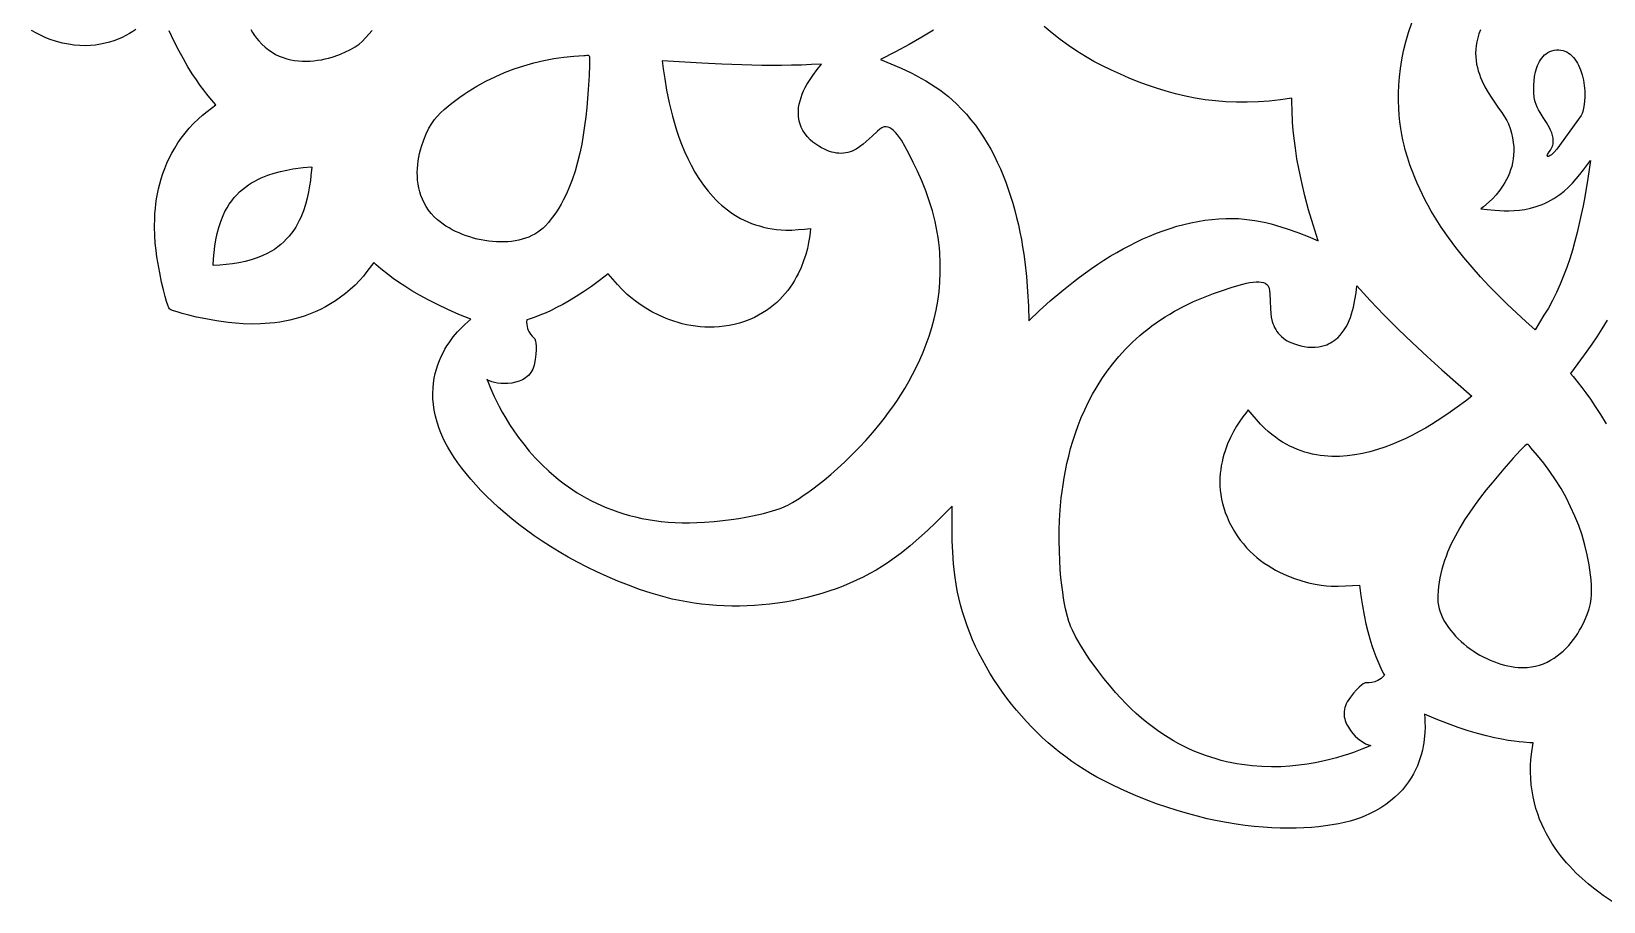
# Model space of a CAD drawing. Extents: x -125 to 125, y -125 to 125.
# Drawn here: x -96.7 to -2.5, y -123.9 to -71.8 of the extents above; entities that cross this region are included whole.
import ezdxf

# ---------------------------------------------------------------- set-up
doc = ezdxf.new("R2010")
doc.units = 0
doc.header["$MEASUREMENT"] = 0
doc.layers.add('LAYER_1', color=18, linetype='CONTINUOUS')
doc.layers.add('LAYER_2', color=150, linetype='CONTINUOUS')

msp = doc.modelspace()

# ---------------------------------------------------------------- linework, layer by layer
at = {"layer": 'LAYER_1'}
for points in [[(-42.606, -71.68), (-43.301, -72.108), (-44.061, -72.548), (-44.886, -72.996), (-45.778, -73.45), (-45.164, -73.699), (-44.553, -73.965), (-43.95, -74.252), (-43.653, -74.404), (-43.36, -74.563), (-43.071, -74.728), (-42.787, -74.901), (-42.508, -75.081), (-42.236, -75.269), (-41.971, -75.466), (-41.713, -75.672), (-41.463, -75.887), (-41.222, -76.111), (-40.922, -76.414), (-40.635, -76.728), (-40.361, -77.053), (-40.1, -77.388), (-39.851, -77.734), (-39.614, -78.089), (-39.389, -78.453), (-39.175, -78.825), (-38.973, -79.205), (-38.782, -79.593), (-38.602, -79.989), (-38.432, -80.39), (-38.273, -80.798), (-38.124, -81.212), (-37.984, -81.631), (-37.855, -82.055), (-37.735, -82.483), (-37.624, -82.914), (-37.522, -83.349), (-37.428, -83.787), (-37.343, -84.228), (-37.266, -84.67), (-37.198, -85.113), (-37.137, -85.558), (-37.037, -86.449), (-36.965, -87.337), (-36.919, -88.22), (-36.897, -89.094), (-36.263, -88.491), (-35.606, -87.898), (-34.926, -87.32), (-34.226, -86.76), (-33.868, -86.489), (-33.505, -86.224), (-33.138, -85.965), (-32.767, -85.714), (-32.391, -85.47), (-32.011, -85.234), (-31.627, -85.007), (-31.24, -84.789), (-30.848, -84.581), (-30.454, -84.384), (-30.056, -84.196), (-29.655, -84.02), (-29.251, -83.856), (-28.844, -83.704), (-28.434, -83.565), (-28.022, -83.439), (-27.608, -83.327), (-27.191, -83.228), (-26.773, -83.145), (-26.352, -83.077), (-25.93, -83.025), (-25.507, -82.988), (-25.082, -82.969), (-24.656, -82.967), (-24.326, -82.979), (-23.998, -83.004), (-23.67, -83.041), (-23.343, -83.089), (-23.018, -83.148), (-22.693, -83.218), (-22.371, -83.296), (-22.049, -83.383), (-21.412, -83.581), (-20.783, -83.805), (-20.163, -84.048), (-19.553, -84.307), (-19.862, -83.355), (-20.129, -82.455), (-20.355, -81.607), (-20.544, -80.812), (-20.7, -80.072), (-20.825, -79.387), (-20.923, -78.758), (-20.997, -78.185), (-21.05, -77.671), (-21.087, -77.214), (-21.12, -76.481), (-21.124, -75.993), (-21.124, -75.756), (-21.811, -75.862), (-22.487, -75.94), (-23.152, -75.989), (-23.806, -76.011), (-24.45, -76.008), (-25.083, -75.98), (-25.706, -75.928), (-26.319, -75.853), (-26.922, -75.756), (-27.514, -75.639), (-28.098, -75.501), (-28.671, -75.346), (-29.236, -75.172), (-29.791, -74.982), (-30.337, -74.776), (-30.874, -74.555), (-31.411, -74.332), (-31.943, -74.092), (-32.47, -73.835), (-32.992, -73.559), (-33.508, -73.264), (-34.018, -72.949), (-34.521, -72.614), (-35.015, -72.256), (-35.502, -71.876), (-35.979, -71.472)], [(-9.825, -71.666), (-9.92, -71.908), (-9.995, -72.147), (-10.052, -72.383), (-10.091, -72.615), (-10.114, -72.843), (-10.121, -73.067), (-10.113, -73.288), (-10.092, -73.504), (-10.059, -73.716), (-10.014, -73.924), (-9.958, -74.128), (-9.893, -74.328), (-9.82, -74.523), (-9.739, -74.714), (-9.559, -75.082), (-9.361, -75.431), (-9.153, -75.76), (-8.741, -76.359), (-8.552, -76.626), (-8.386, -76.871), (-8.251, -77.094), (-8.155, -77.293), (-8.049, -77.585), (-7.966, -77.869), (-7.904, -78.145), (-7.862, -78.412), (-7.838, -78.672), (-7.832, -78.924), (-7.842, -79.167), (-7.867, -79.402), (-7.906, -79.628), (-7.958, -79.847), (-8.021, -80.056), (-8.094, -80.258), (-8.176, -80.45), (-8.266, -80.634), (-8.362, -80.809), (-8.463, -80.976), (-8.677, -81.282), (-8.897, -81.552), (-9.114, -81.786), (-9.318, -81.982), (-9.646, -82.262), (-9.805, -82.387), (-9.427, -82.427), (-8.96, -82.476), (-8.698, -82.497), (-8.419, -82.51), (-8.125, -82.512), (-7.817, -82.501), (-7.497, -82.473), (-7.168, -82.426), (-6.83, -82.354), (-6.486, -82.257), (-6.137, -82.13), (-5.962, -82.054), (-5.786, -81.969), (-5.609, -81.876), (-5.433, -81.773), (-5.256, -81.661), (-5.08, -81.538), (-4.811, -81.326), (-4.558, -81.096), (-4.317, -80.851), (-4.088, -80.595), (-3.867, -80.329), (-3.654, -80.057), (-3.239, -79.506), (-3.403, -80.584), (-3.584, -81.663), (-3.685, -82.202), (-3.792, -82.74), (-3.909, -83.275), (-4.035, -83.808), (-4.172, -84.337), (-4.321, -84.862), (-4.482, -85.383), (-4.658, -85.897), (-4.848, -86.406), (-5.054, -86.908), (-5.277, -87.402), (-5.518, -87.888), (-5.763, -88.333), (-6.023, -88.769), (-6.554, -89.636), (-7.114, -89.134), (-7.672, -88.622), (-8.224, -88.099), (-8.769, -87.565), (-9.304, -87.02), (-9.827, -86.462), (-10.336, -85.893), (-10.828, -85.311), (-11.301, -84.716), (-11.754, -84.108), (-12.183, -83.486), (-12.388, -83.17), (-12.586, -82.85), (-12.778, -82.527), (-12.962, -82.2), (-13.138, -81.87), (-13.307, -81.536), (-13.468, -81.198), (-13.621, -80.856), (-13.764, -80.511), (-13.899, -80.161), (-13.956, -80.018), (-14.057, -79.749), (-14.188, -79.362), (-14.333, -78.865), (-14.405, -78.577), (-14.476, -78.265), (-14.542, -77.929), (-14.602, -77.57), (-14.654, -77.189), (-14.696, -76.787), (-14.726, -76.365), (-14.742, -75.924), (-14.742, -75.464), (-14.725, -74.988), (-14.687, -74.495), (-14.628, -73.987), (-14.546, -73.465), (-14.438, -72.929), (-14.303, -72.38), (-14.138, -71.82), (-13.942, -71.25)], [(-83.525, -71.648), (-83.412, -71.832), (-83.293, -72.008), (-83.169, -72.176), (-83.039, -72.333), (-82.851, -72.534), (-82.655, -72.715), (-82.452, -72.875), (-82.243, -73.016), (-82.028, -73.138), (-81.809, -73.243), (-81.585, -73.331), (-81.358, -73.403), (-81.129, -73.46), (-80.897, -73.502), (-80.665, -73.53), (-80.432, -73.546), (-80.199, -73.549), (-79.968, -73.541), (-79.739, -73.523), (-79.512, -73.495), (-79.288, -73.457), (-79.069, -73.412), (-78.855, -73.359), (-78.646, -73.3), (-78.248, -73.165), (-77.882, -73.013), (-77.553, -72.851), (-77.267, -72.684), (-77.031, -72.52), (-76.85, -72.364), (-76.641, -72.151), (-76.438, -71.932), (-76.241, -71.707)], [(-2.233, -89.055), (-2.548, -89.573), (-2.859, -90.056), (-3.162, -90.504), (-3.454, -90.918), (-3.989, -91.649), (-4.436, -92.257), (-4.282, -92.442), (-3.968, -92.824), (-3.757, -93.093), (-3.515, -93.415), (-3.245, -93.793), (-2.949, -94.227), (-2.63, -94.72), (-2.291, -95.271)]]:
    msp.add_lwpolyline(points, dxfattribs=at)
for points in [[(-63.302, -75.247), (-63.39, -76.327), (-63.446, -76.875), (-63.514, -77.425), (-63.595, -77.976), (-63.69, -78.524), (-63.802, -79.067), (-63.932, -79.604), (-64.082, -80.133), (-64.255, -80.65), (-64.452, -81.155), (-64.56, -81.401), (-64.674, -81.644), (-64.796, -81.882), (-64.924, -82.115), (-65.06, -82.344), (-65.204, -82.567), (-65.356, -82.785), (-65.515, -82.997), (-65.683, -83.203), (-65.859, -83.403), (-66.002, -83.546), (-66.155, -83.677), (-66.318, -83.795), (-66.49, -83.902), (-66.67, -83.998), (-66.859, -84.082), (-67.054, -84.155), (-67.256, -84.217), (-67.464, -84.269), (-67.677, -84.31), (-67.895, -84.341), (-68.117, -84.362), (-68.341, -84.374), (-68.568, -84.376), (-68.798, -84.369), (-69.028, -84.352), (-69.258, -84.327), (-69.489, -84.294), (-69.719, -84.252), (-69.947, -84.202), (-70.173, -84.144), (-70.396, -84.078), (-70.616, -84.005), (-70.831, -83.925), (-71.041, -83.837), (-71.247, -83.743), (-71.445, -83.643), (-71.637, -83.536), (-71.822, -83.423), (-71.998, -83.304), (-72.165, -83.179), (-72.323, -83.049), (-72.524, -82.861), (-72.704, -82.665), (-72.865, -82.463), (-73.006, -82.253), (-73.128, -82.039), (-73.233, -81.819), (-73.321, -81.595), (-73.393, -81.368), (-73.45, -81.139), (-73.492, -80.907), (-73.52, -80.675), (-73.536, -80.442), (-73.539, -80.21), (-73.531, -79.978), (-73.513, -79.749), (-73.484, -79.522), (-73.447, -79.299), (-73.402, -79.079), (-73.349, -78.865), (-73.29, -78.656), (-73.155, -78.258), (-73.003, -77.892), (-72.84, -77.563), (-72.674, -77.277), (-72.509, -77.041), (-72.353, -76.86), (-72.141, -76.651), (-71.922, -76.449), (-71.697, -76.251), (-71.465, -76.06), (-71.228, -75.875), (-70.986, -75.695), (-70.738, -75.522), (-70.485, -75.354), (-69.965, -75.037), (-69.428, -74.745), (-68.876, -74.476), (-68.311, -74.233), (-67.735, -74.014), (-67.15, -73.821), (-66.558, -73.654), (-65.961, -73.512), (-65.361, -73.396), (-64.76, -73.307), (-64.16, -73.243), (-63.564, -73.207), (-63.476, -73.198), (-63.385, -73.187), (-63.3, -73.192), (-63.264, -73.206), (-63.233, -73.231), (-63.219, -73.28), (-63.212, -73.388), (-63.217, -73.78), (-63.248, -74.401)], [(-5.479, -78.496), (-5.47, -78.329), (-5.482, -78.164), (-5.514, -78.003), (-5.562, -77.844), (-5.625, -77.688), (-5.7, -77.533), (-5.875, -77.227), (-6.067, -76.922), (-6.258, -76.615), (-6.346, -76.46), (-6.427, -76.303), (-6.497, -76.144), (-6.554, -75.982), (-6.586, -75.848), (-6.613, -75.675), (-6.632, -75.47), (-6.641, -75.239), (-6.638, -74.989), (-6.62, -74.727), (-6.585, -74.459), (-6.531, -74.192), (-6.456, -73.932), (-6.41, -73.807), (-6.357, -73.686), (-6.298, -73.57), (-6.232, -73.461), (-6.158, -73.358), (-6.078, -73.262), (-5.99, -73.175), (-5.893, -73.098), (-5.789, -73.03), (-5.676, -72.974), (-5.554, -72.929), (-5.423, -72.896), (-5.283, -72.877), (-5.133, -72.873), (-5.006, -72.882), (-4.884, -72.907), (-4.767, -72.945), (-4.656, -72.996), (-4.549, -73.06), (-4.448, -73.135), (-4.353, -73.221), (-4.263, -73.318), (-4.178, -73.424), (-4.099, -73.538), (-4.025, -73.661), (-3.956, -73.791), (-3.836, -74.07), (-3.739, -74.369), (-3.663, -74.684), (-3.611, -75.007), (-3.582, -75.333), (-3.575, -75.656), (-3.593, -75.971), (-3.634, -76.271), (-3.699, -76.552), (-3.74, -76.682), (-3.788, -76.806), (-5.245, -78.81), (-5.419, -78.992), (-5.577, -79.147), (-5.647, -79.204), (-5.709, -79.242), (-5.762, -79.255), (-5.786, -79.252), (-5.806, -79.241), (-5.822, -79.221), (-5.828, -79.198), (-5.811, -79.14), (-5.705, -78.98), (-5.635, -78.879), (-5.567, -78.764), (-5.512, -78.636), (-5.492, -78.568)], [(-69.374, -92.601), (-69.301, -92.783), (-69.158, -93.133), (-68.937, -93.624), (-68.796, -93.915), (-68.634, -94.232), (-68.449, -94.571), (-68.241, -94.93), (-68.01, -95.304), (-67.754, -95.692), (-67.472, -96.089), (-67.165, -96.493), (-66.831, -96.899), (-66.469, -97.306), (-66.08, -97.709), (-65.661, -98.106), (-65.212, -98.493), (-64.976, -98.682), (-64.733, -98.867), (-64.481, -99.048), (-64.222, -99.225), (-63.955, -99.397), (-63.679, -99.563), (-63.396, -99.724), (-63.104, -99.879), (-62.804, -100.027), (-62.495, -100.169), (-62.178, -100.303), (-61.852, -100.429), (-61.517, -100.547), (-61.173, -100.657), (-60.82, -100.758), (-60.459, -100.85), (-60.088, -100.932), (-59.708, -101.003), (-59.319, -101.065), (-58.92, -101.115), (-58.511, -101.154), (-58.094, -101.181), (-57.666, -101.196), (-57.228, -101.199), (-56.781, -101.189), (-56.324, -101.165), (-55.756, -101.121), (-55.225, -101.067), (-54.73, -101.006), (-54.27, -100.938), (-53.846, -100.866), (-53.458, -100.79), (-52.786, -100.636), (-52.253, -100.488), (-51.858, -100.359), (-51.6, -100.262), (-51.477, -100.209), (-51.34, -100.141), (-51.063, -99.986), (-50.658, -99.736), (-50.41, -99.571), (-50.133, -99.378), (-49.829, -99.156), (-49.5, -98.903), (-49.146, -98.618), (-48.768, -98.3), (-48.368, -97.947), (-47.948, -97.558), (-47.508, -97.132), (-47.049, -96.666), (-46.668, -96.261), (-46.241, -95.78), (-45.78, -95.225), (-45.541, -94.921), (-45.299, -94.6), (-45.054, -94.261), (-44.81, -93.906), (-44.567, -93.535), (-44.326, -93.147), (-44.091, -92.744), (-43.862, -92.325), (-43.641, -91.891), (-43.429, -91.442), (-43.229, -90.979), (-43.041, -90.502), (-42.868, -90.011), (-42.711, -89.507), (-42.571, -88.989), (-42.452, -88.458), (-42.353, -87.915), (-42.276, -87.36), (-42.224, -86.793), (-42.198, -86.214), (-42.199, -85.624), (-42.23, -85.024), (-42.257, -84.719), (-42.291, -84.412), (-42.334, -84.103), (-42.385, -83.791), (-42.445, -83.476), (-42.513, -83.159), (-42.59, -82.84), (-42.676, -82.518), (-42.863, -81.908), (-43.075, -81.306), (-43.312, -80.713), (-43.57, -80.129), (-43.817, -79.608), (-44.059, -79.12), (-44.298, -78.676), (-44.533, -78.286), (-44.65, -78.114), (-44.766, -77.96), (-44.88, -77.824), (-44.995, -77.709), (-45.108, -77.614), (-45.221, -77.542), (-45.333, -77.494), (-45.445, -77.471), (-45.505, -77.471), (-45.567, -77.483), (-45.63, -77.505), (-45.695, -77.536), (-45.83, -77.624), (-45.972, -77.741), (-46.283, -78.033), (-46.634, -78.363), (-46.826, -78.526), (-47.032, -78.678), (-47.251, -78.814), (-47.366, -78.874), (-47.485, -78.928), (-47.607, -78.974), (-47.734, -79.012), (-47.864, -79.041), (-47.999, -79.06), (-48.138, -79.069), (-48.281, -79.066), (-48.429, -79.051), (-48.582, -79.024), (-48.697, -78.994), (-48.831, -78.952), (-48.981, -78.895), (-49.142, -78.825), (-49.311, -78.741), (-49.484, -78.642), (-49.659, -78.527), (-49.832, -78.397), (-49.999, -78.25), (-50.156, -78.087), (-50.3, -77.906), (-50.428, -77.708), (-50.536, -77.492), (-50.582, -77.377), (-50.621, -77.257), (-50.654, -77.133), (-50.679, -77.003), (-50.697, -76.869), (-50.707, -76.73), (-50.706, -76.524), (-50.688, -76.319), (-50.655, -76.116), (-50.607, -75.915), (-50.546, -75.716), (-50.472, -75.519), (-50.388, -75.325), (-50.293, -75.133), (-50.19, -74.944), (-50.08, -74.758), (-49.842, -74.397), (-49.588, -74.05), (-49.327, -73.719), (-49.922, -73.753), (-50.518, -73.778), (-51.114, -73.795), (-51.71, -73.804), (-52.902, -73.801), (-54.095, -73.774), (-55.288, -73.727), (-56.481, -73.666), (-58.863, -73.518), (-58.802, -74.006), (-58.717, -74.602), (-58.6, -75.285), (-58.447, -76.039), (-58.354, -76.435), (-58.25, -76.842), (-58.133, -77.257), (-58.003, -77.678), (-57.859, -78.102), (-57.701, -78.527), (-57.527, -78.951), (-57.337, -79.37), (-57.13, -79.784), (-56.905, -80.189), (-56.662, -80.584), (-56.399, -80.965), (-56.117, -81.331), (-55.813, -81.679), (-55.653, -81.845), (-55.488, -82.007), (-55.317, -82.162), (-55.14, -82.312), (-54.958, -82.455), (-54.77, -82.592), (-54.575, -82.723), (-54.375, -82.846), (-54.169, -82.961), (-53.956, -83.069), (-53.737, -83.169), (-53.511, -83.261), (-53.279, -83.344), (-53.04, -83.419), (-52.795, -83.484), (-52.543, -83.54), (-52.283, -83.586), (-52.017, -83.622), (-51.743, -83.647), (-51.463, -83.663), (-51.09, -83.66), (-50.718, -83.635), (-50.347, -83.602), (-49.975, -83.573), (-49.997, -83.818), (-50.035, -84.101), (-50.091, -84.417), (-50.167, -84.76), (-50.266, -85.124), (-50.39, -85.505), (-50.543, -85.897), (-50.726, -86.294), (-50.83, -86.493), (-50.943, -86.691), (-51.065, -86.888), (-51.196, -87.082), (-51.336, -87.274), (-51.487, -87.463), (-51.648, -87.647), (-51.819, -87.827), (-52.002, -88.001), (-52.195, -88.17), (-52.4, -88.331), (-52.617, -88.485), (-52.847, -88.631), (-53.088, -88.768), (-53.343, -88.895), (-53.611, -89.012), (-53.924, -89.131), (-54.235, -89.231), (-54.543, -89.314), (-54.848, -89.379), (-55.15, -89.428), (-55.448, -89.462), (-55.742, -89.481), (-56.032, -89.487), (-56.317, -89.479), (-56.597, -89.459), (-56.872, -89.428), (-57.142, -89.386), (-57.406, -89.334), (-57.664, -89.273), (-57.916, -89.204), (-58.161, -89.127), (-58.4, -89.043), (-58.631, -88.954), (-59.071, -88.761), (-59.479, -88.553), (-59.853, -88.338), (-60.19, -88.121), (-60.489, -87.908), (-60.746, -87.707), (-60.959, -87.523), (-61.261, -87.229), (-61.547, -86.919), (-61.826, -86.602), (-62.109, -86.289), (-62.62, -86.683), (-63.109, -87.039), (-63.576, -87.358), (-64.018, -87.643), (-64.436, -87.895), (-64.827, -88.116), (-65.19, -88.308), (-65.523, -88.474), (-65.827, -88.614), (-66.098, -88.73), (-66.54, -88.902), (-66.84, -89.003), (-66.986, -89.049), (-66.988, -89.19), (-66.979, -89.32), (-66.959, -89.44), (-66.93, -89.55), (-66.894, -89.65), (-66.853, -89.74), (-66.761, -89.893), (-66.665, -90.012), (-66.579, -90.097), (-66.488, -90.18), (-66.455, -90.31), (-66.434, -90.444), (-66.419, -90.621), (-66.415, -90.842), (-66.43, -91.104), (-66.469, -91.408), (-66.54, -91.751), (-66.576, -91.875), (-66.621, -91.99), (-66.675, -92.096), (-66.736, -92.194), (-66.805, -92.285), (-66.881, -92.367), (-66.963, -92.442), (-67.051, -92.51), (-67.144, -92.571), (-67.241, -92.625), (-67.446, -92.715), (-67.662, -92.781), (-67.884, -92.825), (-68.107, -92.85), (-68.327, -92.857), (-68.538, -92.849), (-68.737, -92.827), (-68.917, -92.794), (-69.076, -92.752), (-69.207, -92.702), (-69.307, -92.647)], [(-85.749, -85.759), (-85.765, -85.756), (-85.746, -85.379), (-85.715, -85), (-85.67, -84.623), (-85.61, -84.247), (-85.533, -83.875), (-85.437, -83.509), (-85.321, -83.15), (-85.182, -82.8), (-85.067, -82.555), (-84.942, -82.326), (-84.807, -82.11), (-84.664, -81.908), (-84.512, -81.719), (-84.353, -81.543), (-84.187, -81.379), (-84.015, -81.227), (-83.838, -81.086), (-83.656, -80.956), (-83.47, -80.837), (-83.281, -80.727), (-83.089, -80.626), (-82.896, -80.535), (-82.506, -80.376), (-82.116, -80.248), (-81.733, -80.146), (-81.362, -80.066), (-81.008, -80.005), (-80.375, -79.923), (-79.878, -79.869), (-79.876, -79.887), (-79.859, -79.889), (-79.912, -80.385), (-79.948, -80.688), (-79.994, -81.018), (-80.056, -81.372), (-80.135, -81.743), (-80.238, -82.126), (-80.366, -82.516), (-80.441, -82.711), (-80.524, -82.906), (-80.616, -83.1), (-80.717, -83.291), (-80.826, -83.481), (-80.946, -83.666), (-81.076, -83.848), (-81.217, -84.026), (-81.369, -84.197), (-81.533, -84.363), (-81.709, -84.522), (-81.898, -84.674), (-82.1, -84.818), (-82.315, -84.952), (-82.545, -85.077), (-82.789, -85.192), (-83.14, -85.331), (-83.499, -85.447), (-83.865, -85.543), (-84.237, -85.62), (-84.612, -85.68), (-84.99, -85.725), (-85.369, -85.756), (-85.746, -85.776)], [(-16.409, -114.534), (-16.589, -114.611), (-16.938, -114.757), (-17.442, -114.948), (-17.747, -115.054), (-18.086, -115.163), (-18.456, -115.273), (-18.857, -115.379), (-19.286, -115.48), (-19.741, -115.573), (-20.22, -115.655), (-20.723, -115.723), (-21.247, -115.775), (-21.79, -115.807), (-22.351, -115.816), (-22.928, -115.801), (-23.519, -115.757), (-23.819, -115.724), (-24.122, -115.682), (-24.428, -115.633), (-24.736, -115.574), (-25.047, -115.507), (-25.359, -115.43), (-25.673, -115.343), (-25.989, -115.246), (-26.306, -115.139), (-26.625, -115.02), (-26.944, -114.891), (-27.264, -114.75), (-27.584, -114.597), (-27.905, -114.431), (-28.226, -114.253), (-28.546, -114.062), (-28.866, -113.858), (-29.186, -113.64), (-29.504, -113.408), (-29.822, -113.162), (-30.138, -112.901), (-30.453, -112.624), (-30.766, -112.333), (-31.077, -112.025), (-31.386, -111.701), (-31.693, -111.361), (-32.063, -110.929), (-32.401, -110.516), (-32.707, -110.122), (-32.985, -109.749), (-33.233, -109.398), (-33.454, -109.07), (-33.82, -108.485), (-34.092, -108.004), (-34.28, -107.634), (-34.394, -107.383), (-34.444, -107.258), (-34.493, -107.113), (-34.579, -106.808), (-34.689, -106.344), (-34.748, -106.052), (-34.807, -105.72), (-34.865, -105.349), (-34.919, -104.937), (-34.968, -104.485), (-35.01, -103.993), (-35.043, -103.461), (-35.065, -102.888), (-35.075, -102.275), (-35.07, -101.622), (-35.053, -101.066), (-35.014, -100.424), (-34.948, -99.706), (-34.902, -99.322), (-34.846, -98.923), (-34.78, -98.511), (-34.702, -98.087), (-34.611, -97.652), (-34.507, -97.208), (-34.388, -96.757), (-34.254, -96.299), (-34.104, -95.835), (-33.936, -95.369), (-33.75, -94.899), (-33.546, -94.429), (-33.321, -93.96), (-33.075, -93.492), (-32.808, -93.027), (-32.517, -92.567), (-32.203, -92.113), (-31.865, -91.667), (-31.5, -91.229), (-31.11, -90.801), (-30.692, -90.385), (-30.245, -89.982), (-30.011, -89.785), (-29.769, -89.593), (-29.52, -89.404), (-29.264, -89.22), (-28.999, -89.039), (-28.727, -88.863), (-28.446, -88.692), (-28.158, -88.526), (-27.594, -88.226), (-27.018, -87.951), (-26.432, -87.699), (-25.837, -87.469), (-25.294, -87.275), (-24.777, -87.101), (-24.294, -86.956), (-23.852, -86.846), (-23.648, -86.807), (-23.457, -86.78), (-23.28, -86.765), (-23.118, -86.764), (-22.971, -86.778), (-22.84, -86.807), (-22.727, -86.852), (-22.631, -86.915), (-22.589, -86.958), (-22.553, -87.01), (-22.524, -87.07), (-22.5, -87.138), (-22.467, -87.295), (-22.449, -87.478), (-22.436, -87.905), (-22.421, -88.386), (-22.4, -88.637), (-22.363, -88.89), (-22.304, -89.142), (-22.265, -89.265), (-22.219, -89.387), (-22.165, -89.506), (-22.102, -89.622), (-22.03, -89.735), (-21.949, -89.844), (-21.857, -89.949), (-21.753, -90.048), (-21.638, -90.143), (-21.511, -90.231), (-21.409, -90.292), (-21.284, -90.356), (-21.138, -90.422), (-20.975, -90.486), (-20.796, -90.546), (-20.603, -90.599), (-20.398, -90.642), (-20.184, -90.671), (-19.962, -90.685), (-19.736, -90.681), (-19.506, -90.656), (-19.275, -90.606), (-19.046, -90.53), (-18.932, -90.481), (-18.82, -90.424), (-18.709, -90.359), (-18.599, -90.285), (-18.492, -90.203), (-18.387, -90.111), (-18.241, -89.965), (-18.109, -89.808), (-17.989, -89.641), (-17.881, -89.465), (-17.783, -89.28), (-17.696, -89.089), (-17.619, -88.892), (-17.55, -88.69), (-17.489, -88.483), (-17.436, -88.274), (-17.349, -87.85), (-17.283, -87.425), (-17.233, -87.007), (-16.836, -87.452), (-16.433, -87.891), (-16.024, -88.324), (-15.608, -88.751), (-14.763, -89.593), (-13.9, -90.417), (-13.024, -91.228), (-12.137, -92.028), (-10.348, -93.607), (-10.736, -93.91), (-11.218, -94.271), (-11.784, -94.672), (-12.425, -95.095), (-12.771, -95.31), (-13.132, -95.525), (-13.508, -95.736), (-13.898, -95.941), (-14.299, -96.139), (-14.712, -96.328), (-15.134, -96.504), (-15.565, -96.667), (-16.004, -96.813), (-16.45, -96.94), (-16.901, -97.047), (-17.356, -97.131), (-17.815, -97.19), (-18.275, -97.221), (-18.506, -97.226), (-18.737, -97.223), (-18.968, -97.213), (-19.199, -97.193), (-19.429, -97.166), (-19.659, -97.13), (-19.888, -97.084), (-20.117, -97.03), (-20.345, -96.966), (-20.572, -96.892), (-20.797, -96.807), (-21.022, -96.713), (-21.245, -96.607), (-21.466, -96.491), (-21.686, -96.364), (-21.904, -96.225), (-22.12, -96.074), (-22.333, -95.911), (-22.545, -95.736), (-22.754, -95.548), (-23.015, -95.283), (-23.261, -95.002), (-23.501, -94.716), (-23.743, -94.432), (-23.9, -94.622), (-24.074, -94.849), (-24.258, -95.111), (-24.446, -95.408), (-24.634, -95.735), (-24.815, -96.093), (-24.984, -96.477), (-25.135, -96.888), (-25.202, -97.102), (-25.263, -97.322), (-25.316, -97.547), (-25.361, -97.777), (-25.397, -98.013), (-25.424, -98.252), (-25.441, -98.497), (-25.447, -98.745), (-25.441, -98.997), (-25.423, -99.253), (-25.392, -99.512), (-25.348, -99.774), (-25.289, -100.04), (-25.214, -100.307), (-25.125, -100.578), (-25.018, -100.85), (-24.88, -101.156), (-24.731, -101.446), (-24.572, -101.722), (-24.402, -101.984), (-24.224, -102.232), (-24.037, -102.467), (-23.843, -102.688), (-23.642, -102.897), (-23.435, -103.093), (-23.222, -103.277), (-23.006, -103.45), (-22.785, -103.611), (-22.562, -103.761), (-22.336, -103.9), (-22.109, -104.029), (-21.881, -104.149), (-21.654, -104.258), (-21.427, -104.358), (-20.979, -104.533), (-20.544, -104.675), (-20.127, -104.787), (-19.735, -104.872), (-19.374, -104.932), (-19.05, -104.972), (-18.769, -104.993), (-18.348, -104.998), (-17.926, -104.981), (-17.504, -104.955), (-17.083, -104.933), (-17.001, -105.573), (-16.906, -106.171), (-16.802, -106.726), (-16.691, -107.241), (-16.574, -107.714), (-16.454, -108.147), (-16.333, -108.539), (-16.214, -108.892), (-16.098, -109.206), (-15.989, -109.48), (-15.797, -109.914), (-15.657, -110.197), (-15.586, -110.333), (-15.685, -110.435), (-15.784, -110.52), (-15.882, -110.591), (-15.98, -110.648), (-16.076, -110.693), (-16.169, -110.728), (-16.343, -110.771), (-16.494, -110.787), (-16.615, -110.787), (-16.738, -110.782), (-16.853, -110.85), (-16.963, -110.929), (-17.099, -111.044), (-17.258, -111.197), (-17.433, -111.394), (-17.62, -111.636), (-17.812, -111.929), (-17.874, -112.042), (-17.924, -112.155), (-17.961, -112.268), (-17.987, -112.381), (-18.002, -112.493), (-18.007, -112.605), (-18.002, -112.717), (-17.988, -112.827), (-17.965, -112.935), (-17.935, -113.042), (-17.853, -113.251), (-17.747, -113.45), (-17.622, -113.639), (-17.482, -113.814), (-17.331, -113.974), (-17.176, -114.118), (-17.02, -114.243), (-16.869, -114.348), (-16.727, -114.43), (-16.599, -114.487), (-16.489, -114.519)], [(-8.431, -97.969), (-9.134, -98.795), (-9.481, -99.222), (-9.822, -99.659), (-10.154, -100.105), (-10.474, -100.56), (-10.78, -101.024), (-11.067, -101.495), (-11.335, -101.975), (-11.578, -102.463), (-11.796, -102.959), (-11.894, -103.21), (-11.985, -103.462), (-12.067, -103.717), (-12.141, -103.973), (-12.207, -104.231), (-12.263, -104.49), (-12.31, -104.751), (-12.347, -105.014), (-12.374, -105.279), (-12.391, -105.545), (-12.391, -105.746), (-12.375, -105.947), (-12.344, -106.146), (-12.298, -106.343), (-12.238, -106.538), (-12.164, -106.731), (-12.077, -106.921), (-11.979, -107.108), (-11.868, -107.291), (-11.746, -107.471), (-11.615, -107.647), (-11.473, -107.819), (-11.322, -107.986), (-11.163, -108.148), (-10.996, -108.305), (-10.822, -108.456), (-10.641, -108.602), (-10.454, -108.741), (-10.262, -108.874), (-10.065, -108.999), (-9.864, -109.118), (-9.66, -109.23), (-9.453, -109.333), (-9.244, -109.429), (-9.033, -109.516), (-8.822, -109.594), (-8.61, -109.664), (-8.399, -109.724), (-8.188, -109.774), (-7.98, -109.815), (-7.773, -109.845), (-7.57, -109.865), (-7.295, -109.874), (-7.029, -109.863), (-6.772, -109.833), (-6.525, -109.785), (-6.286, -109.719), (-6.057, -109.638), (-5.836, -109.542), (-5.625, -109.433), (-5.423, -109.311), (-5.229, -109.177), (-5.045, -109.032), (-4.869, -108.879), (-4.702, -108.717), (-4.544, -108.548), (-4.395, -108.372), (-4.255, -108.192), (-4.123, -108.008), (-4, -107.82), (-3.886, -107.632), (-3.78, -107.442), (-3.594, -107.065), (-3.443, -106.699), (-3.325, -106.351), (-3.241, -106.031), (-3.19, -105.748), (-3.172, -105.51), (-3.175, -105.212), (-3.186, -104.914), (-3.206, -104.615), (-3.234, -104.316), (-3.271, -104.018), (-3.316, -103.719), (-3.368, -103.421), (-3.428, -103.124), (-3.572, -102.532), (-3.745, -101.946), (-3.945, -101.366), (-4.173, -100.794), (-4.426, -100.232), (-4.703, -99.682), (-5.003, -99.145), (-5.325, -98.622), (-5.667, -98.116), (-6.029, -97.628), (-6.408, -97.159), (-6.804, -96.712), (-6.86, -96.643), (-6.917, -96.57), (-6.98, -96.514), (-7.016, -96.499), (-7.055, -96.494), (-7.099, -96.519), (-7.181, -96.591), (-7.454, -96.872), (-7.872, -97.332)]]:
    msp.add_lwpolyline(points, close=True, dxfattribs=at)
at = {"layer": 'LAYER_2'}
for points in [[(-90.404, -71.647), (-90.595, -71.772), (-90.797, -71.894), (-91.011, -72.01), (-91.236, -72.121), (-91.472, -72.224), (-91.72, -72.319), (-91.979, -72.403), (-92.249, -72.475), (-92.53, -72.534), (-92.821, -72.578), (-93.124, -72.607), (-93.438, -72.618), (-93.762, -72.61), (-94.096, -72.582), (-94.442, -72.533), (-94.798, -72.46), (-95.164, -72.364), (-95.54, -72.241), (-95.806, -72.139), (-96.082, -72.017), (-96.368, -71.875), (-96.663, -71.715)], [(-1.944, -123.885), (-2.473, -123.52), (-2.744, -123.324), (-3.05, -123.091), (-3.385, -122.819), (-3.739, -122.51), (-4.106, -122.162), (-4.479, -121.775), (-4.665, -121.568), (-4.849, -121.35), (-5.031, -121.123), (-5.209, -120.885), (-5.384, -120.638), (-5.552, -120.381), (-5.715, -120.114), (-5.87, -119.838), (-6.017, -119.551), (-6.155, -119.254), (-6.283, -118.947), (-6.4, -118.63), (-6.506, -118.303), (-6.598, -117.965), (-6.676, -117.618), (-6.74, -117.26), (-6.788, -116.892), (-6.819, -116.513), (-6.833, -116.125), (-6.828, -115.725), (-6.805, -115.389), (-6.767, -115.054), (-6.681, -114.384), (-6.865, -114.373), (-7.244, -114.346), (-7.505, -114.32), (-7.811, -114.283), (-8.163, -114.231), (-8.558, -114.161), (-8.997, -114.072), (-9.478, -113.959), (-10, -113.822), (-10.562, -113.656), (-11.163, -113.46), (-11.802, -113.23), (-12.479, -112.964), (-13.192, -112.659), (-13.17, -112.905), (-13.157, -113.136), (-13.153, -113.429), (-13.164, -113.773), (-13.198, -114.162), (-13.226, -114.371), (-13.263, -114.587), (-13.31, -114.811), (-13.367, -115.04), (-13.435, -115.273), (-13.516, -115.511), (-13.61, -115.751), (-13.719, -115.993), (-13.842, -116.235), (-13.982, -116.477), (-14.139, -116.717), (-14.314, -116.955), (-14.508, -117.189), (-14.722, -117.419), (-14.956, -117.643), (-15.213, -117.86), (-15.492, -118.069), (-15.795, -118.269), (-16.122, -118.46), (-16.475, -118.639), (-16.735, -118.755), (-17.017, -118.864), (-17.319, -118.966), (-17.641, -119.061), (-17.983, -119.148), (-18.343, -119.227), (-18.722, -119.296), (-19.118, -119.357), (-19.532, -119.407), (-19.961, -119.447), (-20.407, -119.476), (-20.869, -119.493), (-21.345, -119.499), (-21.835, -119.492), (-22.339, -119.471), (-22.856, -119.438), (-23.385, -119.39), (-23.926, -119.328), (-24.479, -119.25), (-25.042, -119.157), (-25.616, -119.048), (-26.199, -118.922), (-26.791, -118.779), (-27.391, -118.618), (-27.999, -118.44), (-28.615, -118.242), (-29.237, -118.025), (-29.866, -117.789), (-30.5, -117.532), (-31.138, -117.255), (-31.782, -116.956), (-32.429, -116.635), (-32.815, -116.43), (-33.197, -116.213), (-33.575, -115.984), (-33.948, -115.743), (-34.316, -115.491), (-34.678, -115.227), (-35.035, -114.954), (-35.385, -114.669), (-35.729, -114.375), (-36.066, -114.072), (-36.396, -113.759), (-36.719, -113.437), (-37.033, -113.107), (-37.34, -112.769), (-37.638, -112.423), (-37.927, -112.069), (-38.207, -111.709), (-38.478, -111.341), (-38.739, -110.968), (-38.99, -110.588), (-39.23, -110.202), (-39.46, -109.812), (-39.678, -109.416), (-39.886, -109.015), (-40.081, -108.611), (-40.264, -108.202), (-40.435, -107.79), (-40.593, -107.375), (-40.738, -106.957), (-40.869, -106.536), (-40.987, -106.113), (-41.091, -105.688), (-41.163, -105.352), (-41.226, -105.014), (-41.328, -104.335), (-41.402, -103.651), (-41.452, -102.964), (-41.482, -102.274), (-41.497, -101.583), (-41.497, -100.201), (-41.984, -100.693), (-42.476, -101.181), (-42.975, -101.66), (-43.485, -102.127), (-44.006, -102.578), (-44.542, -103.009), (-44.816, -103.217), (-45.095, -103.418), (-45.379, -103.612), (-45.667, -103.799), (-46.041, -104.026), (-46.423, -104.242), (-46.813, -104.446), (-47.212, -104.639), (-47.617, -104.821), (-48.029, -104.992), (-48.448, -105.151), (-48.872, -105.299), (-49.301, -105.436), (-49.736, -105.561), (-50.174, -105.675), (-50.617, -105.778), (-51.063, -105.869), (-51.512, -105.949), (-51.963, -106.017), (-52.416, -106.074), (-52.871, -106.119), (-53.326, -106.153), (-53.782, -106.176), (-54.238, -106.187), (-54.693, -106.186), (-55.148, -106.174), (-55.601, -106.15), (-56.052, -106.115), (-56.501, -106.068), (-56.946, -106.01), (-57.389, -105.94), (-57.827, -105.858), (-58.261, -105.765), (-58.691, -105.66), (-59.115, -105.543), (-59.533, -105.415), (-60.217, -105.184), (-60.883, -104.94), (-61.531, -104.685), (-62.161, -104.418), (-62.772, -104.141), (-63.366, -103.854), (-63.941, -103.558), (-64.497, -103.255), (-65.035, -102.944), (-65.555, -102.626), (-66.056, -102.303), (-66.539, -101.975), (-67.003, -101.642), (-67.449, -101.306), (-67.875, -100.967), (-68.284, -100.627), (-68.673, -100.285), (-69.043, -99.943), (-69.395, -99.602), (-69.728, -99.261), (-70.042, -98.923), (-70.337, -98.587), (-70.612, -98.255), (-70.869, -97.927), (-71.107, -97.604), (-71.325, -97.287), (-71.524, -96.977), (-71.704, -96.673), (-71.865, -96.379), (-72.006, -96.093), (-72.128, -95.816), (-72.231, -95.55), (-72.353, -95.174), (-72.45, -94.808), (-72.523, -94.452), (-72.572, -94.107), (-72.6, -93.772), (-72.607, -93.448), (-72.596, -93.134), (-72.568, -92.832), (-72.523, -92.54), (-72.464, -92.259), (-72.392, -91.989), (-72.308, -91.73), (-72.214, -91.483), (-72.111, -91.246), (-72, -91.021), (-71.883, -90.807), (-71.762, -90.605), (-71.637, -90.414), (-71.382, -90.068), (-71.132, -89.768), (-70.896, -89.517), (-70.686, -89.313), (-70.513, -89.159), (-70.324, -89), (-71.043, -88.712), (-71.71, -88.421), (-72.325, -88.132), (-72.889, -87.845), (-73.403, -87.565), (-73.869, -87.294), (-74.289, -87.033), (-74.662, -86.786), (-74.991, -86.556), (-75.276, -86.344), (-75.722, -85.988), (-76.009, -85.738), (-76.147, -85.616), (-76.56, -86.15), (-76.77, -86.415), (-76.992, -86.669), (-77.271, -86.954), (-77.555, -87.22), (-77.845, -87.465), (-78.139, -87.691), (-78.437, -87.899), (-78.738, -88.09), (-79.042, -88.263), (-79.348, -88.42), (-79.655, -88.561), (-79.962, -88.688), (-80.27, -88.8), (-80.577, -88.899), (-80.882, -88.985), (-81.186, -89.059), (-81.487, -89.121), (-81.785, -89.173), (-82.079, -89.214), (-82.368, -89.247), (-82.931, -89.286), (-83.467, -89.296), (-83.973, -89.282), (-84.443, -89.25), (-84.871, -89.205), (-85.583, -89.101), (-86.215, -88.985), (-86.766, -88.871), (-87.236, -88.762), (-87.624, -88.66), (-87.932, -88.57), (-88.159, -88.495), (-88.306, -88.438), (-88.373, -88.403), (-88.383, -88.394), (-88.393, -88.384), (-88.428, -88.317), (-88.485, -88.17), (-88.56, -87.942), (-88.65, -87.634), (-88.751, -87.246), (-88.861, -86.776), (-88.975, -86.225), (-89.091, -85.593), (-89.144, -85.263), (-89.195, -84.881), (-89.24, -84.453), (-89.271, -83.983), (-89.285, -83.478), (-89.275, -82.941), (-89.26, -82.663), (-89.236, -82.379), (-89.204, -82.089), (-89.163, -81.795), (-89.111, -81.497), (-89.049, -81.196), (-88.975, -80.893), (-88.889, -80.587), (-88.79, -80.28), (-88.678, -79.973), (-88.551, -79.665), (-88.41, -79.358), (-88.253, -79.052), (-88.079, -78.749), (-87.889, -78.447), (-87.681, -78.149), (-87.455, -77.855), (-87.209, -77.565), (-86.944, -77.281), (-86.658, -77.002), (-86.404, -76.78), (-86.14, -76.57), (-85.606, -76.157), (-85.728, -76.02), (-85.977, -75.733), (-86.143, -75.53), (-86.334, -75.287), (-86.545, -75.001), (-86.776, -74.672), (-87.023, -74.299), (-87.283, -73.88), (-87.555, -73.413), (-87.835, -72.899), (-88.121, -72.335), (-88.411, -71.72)]]:
    msp.add_lwpolyline(points, dxfattribs=at)

doc.saveas('drawing.dxf')
